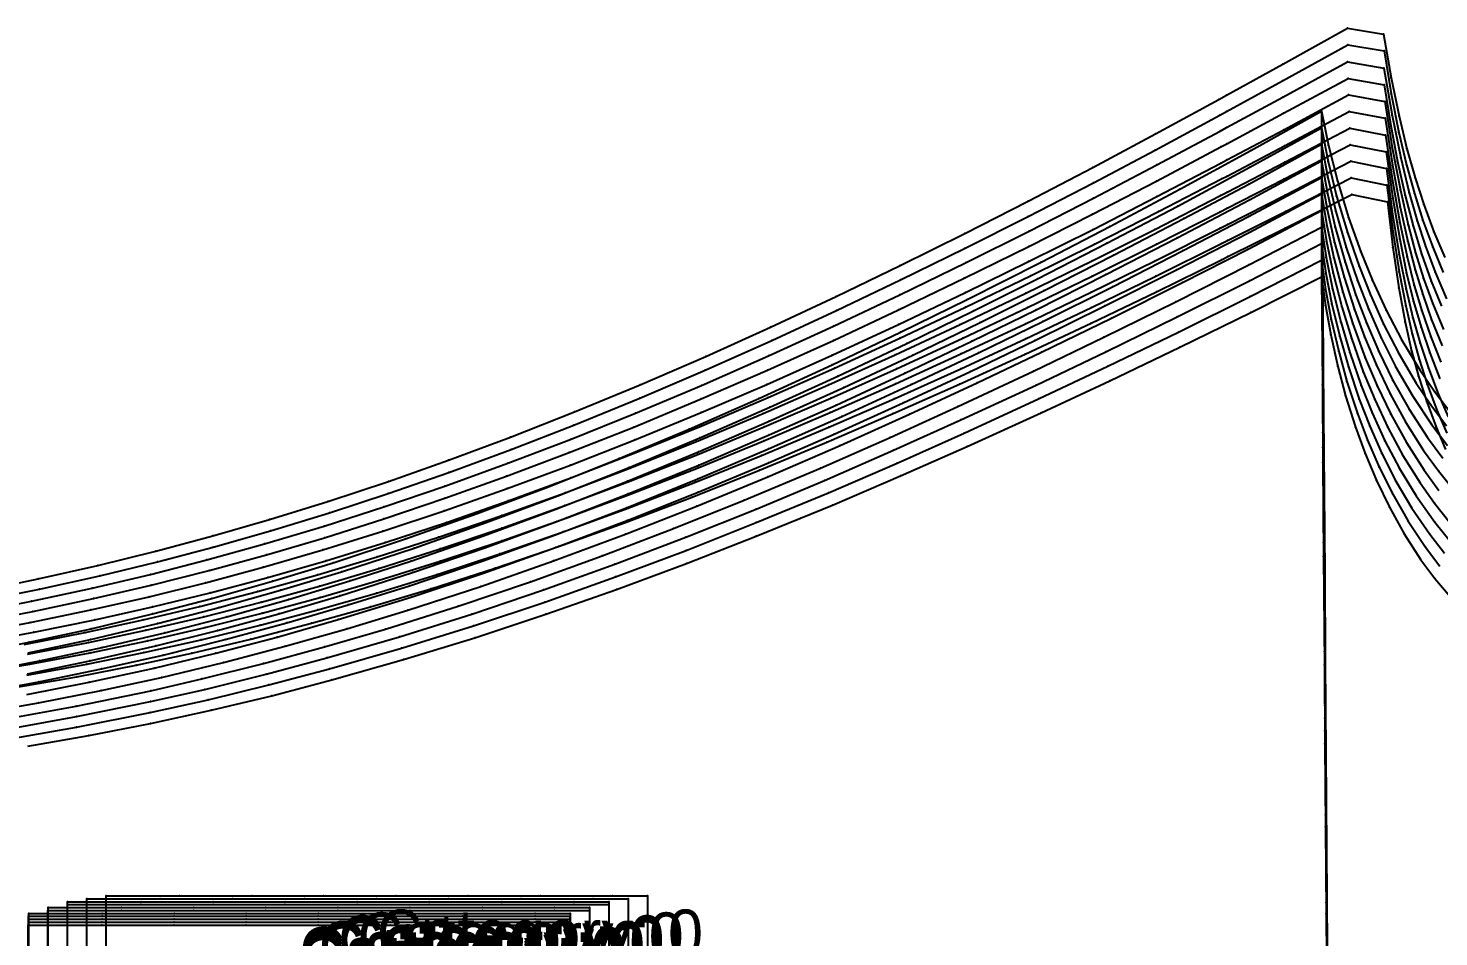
# Model space of a CAD drawing. Extents: x -2408 to 1029, y -526 to 2095.
# Drawn here: x -224.2 to 74.6, y 447.3 to 639.6 of the extents above; entities that cross this region are included whole.
import ezdxf

# ---------------------------------------------------------------- set-up
doc = ezdxf.new("R2010")
doc.units = 0

# ---------------------------------------------------------------- blocks, each defined once
blk = doc.blocks.new(' -30')
at = {"layer": '1'}
for points in [[(363.353195, 533.55951), (363.353195, 546.451263), (378.931345, 546.451263), (394.208781, 546.451263), (409.447392, 546.451263), (424.724832, 546.451263), (440.002271, 546.451263), (455.366472, 546.451263), (470.657582, 546.451263), (478.035278, 546.451263), (478.035278, 518.003273)], [(-647.73373, 39.013629), (-634.618693, 41.313902), (-622.054452, 43.773436), (-610.235324, 46.333426), (-597.778394, 49.290983), (-584.887961, 52.627896), (-572.395202, 56.125452), (-559.642552, 59.954086), (-545.987416, 64.330685), (-532.589774, 68.890903), (-518.615396, 73.918122), (-504.249876, 79.363666), (-489.991702, 85.034812), (-475.766604, 90.941433), (-461.660249, 97.023845), (-447.62343, 103.265755), (-433.69553, 109.618851), (-419.77388, 116.139322), (-405.932087, 122.801675), (-392.146842, 129.580763), (-390.802422, 130.251331), (-378.68246, 136.296392), (-364.514656, 143.430233), (-356.98101, 141.824617), (-355.813594, 132.158505), (-354.538157, 123.666169), (-353.201786, 116.346954), (-351.861105, 110.329195), (-350.407926, 104.948884), (-348.670682, 99.509993), (-346.689194, 94.131463), (-344.700375, 89.417051)]]:
    blk.add_lwpolyline(points, dxfattribs=at)
at = {"layer": '14'}
blk.add_lwpolyline([(-645.002984, 26.59209), (-632.040361, 28.870024), (-618.994058, 31.429211), (-606.136099, 34.235833), (-593.3364, 37.308565), (-580.596146, 40.635717), (-565.388059, 44.947653), (-550.269397, 49.588903), (-535.242259, 54.539254), (-520.308726, 59.778498), (-505.470879, 65.286427), (-490.7308, 71.042832), (-474.568546, 77.664324), (-460.112135, 83.839427), (-446.026688, 90.057063), (-430.345265, 97.187455), (-415.793775, 103.983871), (-400.978791, 111.071587), (-385.918886, 118.450422), (-370.919876, 126.005058), (-370.919876, 126.005058), (-370.132305, 119.932578), (-369.008736, 113.665561), (-367.522874, 107.021066), (-365.852607, 100.79781), (-363.738332, 94.121499), (-361.694949, 88.56182), (-359.312063, 82.89658), (-356.565087, 77.207748), (-353.429419, 71.577262), (-349.88047, 66.087087), (-346.932749, 62.110837), (-343.728349, 58.294186)], dxfattribs=at)
at = {"layer": '2'}
for p in [(363.353195, 546.451263), (478.035278, 546.451263), (-364.514656, 143.430233), (-356.98101, 141.824617), (-370.919876, 126.005058), (-370.919876, 126.005058)]:
    blk.add_point(p, dxfattribs=at)
at = {"layer": '3'}
for p in [(378.931345, 546.451263), (394.208781, 546.451263), (409.447392, 546.451263), (424.724832, 546.451263), (440.002271, 546.451263), (455.366472, 546.451263), (470.657582, 546.451263), (-378.68246, 136.296392), (-355.813594, 132.158505), (-392.146842, 129.580763), (-390.802422, 130.251331), (-370.919876, 126.005058), (-405.932087, 122.801675), (-354.538157, 123.666169), (-370.132305, 119.932578), (-385.918886, 118.450422), (-419.77388, 116.139322), (-369.008736, 113.665561), (-353.201786, 116.346954), (-400.978791, 111.071587), (-433.69553, 109.618851), (-351.861105, 110.329195), (-367.522874, 107.021066), (-350.407926, 104.948884), (-447.62343, 103.265755), (-415.793775, 103.983871), (-370.756079, 103.088818), (-365.852607, 100.79781), (-348.670682, 99.509993), (-461.660249, 97.023845), (-430.345265, 97.187455), (-363.738332, 94.121499), (-346.689194, 94.131463), (-475.766604, 90.941433), (-446.026688, 90.057063), (-370.638723, 86.669902), (-361.694949, 88.56182), (-489.991702, 85.034812), (-460.112135, 83.839427), (-359.312063, 82.89658), (-504.249876, 79.363666), (-474.568546, 77.664324), (-356.565087, 77.207748), (-518.615396, 73.918122), (-532.589774, 68.890903), (-490.7308, 71.042832), (-353.429419, 71.577262), (-370.496264, 66.738919), (-349.88047, 66.087087), (-545.987416, 64.330685), (-505.470879, 65.286427), (-559.642552, 59.954086), (-520.308726, 59.778498), (-346.932749, 62.110837), (-572.395202, 56.125452), (-535.242259, 54.539254), (-584.887961, 52.627896), (-597.778394, 49.290983), (-550.269397, 49.588903), (-610.235324, 46.333426), (-565.388059, 44.947653), (-622.054452, 43.773436), (-370.332467, 43.822679), (-634.618693, 41.313902), (-580.596146, 40.635717), (-593.3364, 37.308565), (-606.136099, 34.235833), (-618.994058, 31.429211), (-632.040361, 28.870024), (-370.213274, 27.146873), (-370.087388, 9.5345), (-369.955922, -8.858333)]:
    blk.add_point(p, dxfattribs=at)
at = {"layer": '4'}
for p in [(-390.802422, 130.251331), (-370.919876, 126.005058)]:
    blk.add_point(p, dxfattribs=at)
at = {"layer": '8'}
blk.add_lwpolyline([(-370.919876, 126.005058), (-370.756079, 103.088818), (-370.638723, 86.669902), (-370.496264, 66.738919), (-370.332467, 43.822679), (-370.213274, 27.146873), (-370.087388, 9.5345), (-369.955922, -8.858333), (-369.819995, -27.875516)], dxfattribs=at)
blk = doc.blocks.new(' -31')
at = {"layer": '1'}
for points in [[(363.353195, 533.55951), (363.353195, 546.451263), (378.931345, 546.451263), (394.208781, 546.451263), (409.447392, 546.451263), (424.724832, 546.451263), (440.002271, 546.451263), (455.366472, 546.451263), (470.657582, 546.451263), (478.035278, 546.451263), (478.035278, 518.003273)], [(-645.214121, 41.644479), (-632.510085, 43.973698), (-620.400673, 46.43457), (-608.301416, 49.144526), (-595.756809, 52.219389), (-583.534909, 55.471688), (-571.11932, 59.030402), (-558.278265, 62.97157), (-545.019892, 67.306577), (-531.588984, 71.960832), (-518.003416, 76.928326), (-503.539016, 82.494044), (-489.594421, 88.118787), (-475.309889, 94.128442), (-461.476315, 100.167717), (-447.343879, 106.527108), (-433.683553, 112.829695), (-419.677773, 119.462578), (-406.012484, 126.11227), (-392.135179, 133.010393), (-390.83889, 133.663855), (-378.611059, 139.827766), (-364.639015, 146.936512), (-357.084465, 145.364552), (-355.841744, 135.652981), (-354.486199, 127.056629), (-353.116739, 119.8533), (-351.757173, 113.92772), (-350.272996, 108.545644), (-348.545351, 103.225238), (-346.502733, 97.769422), (-344.398006, 92.850309)]]:
    blk.add_lwpolyline(points, dxfattribs=at)
at = {"layer": '14'}
blk.add_lwpolyline([(-650.337391, 27.900912), (-634.66883, 30.630669), (-619.06957, 33.72281), (-606.807475, 36.444065), (-593.927928, 39.578198), (-581.10966, 42.970502), (-565.810232, 47.365252), (-550.602756, 52.09394), (-535.489224, 57.135943), (-520.471683, 62.470621), (-505.552179, 68.077333), (-490.732706, 73.935456), (-475.405904, 80.282053), (-460.859362, 86.555563), (-446.676638, 92.878075), (-430.877138, 100.134538), (-416.207626, 107.055986), (-401.264591, 114.278516), (-386.066335, 121.802178), (-370.919876, 129.51025), (-370.919876, 129.51025), (-370.072064, 123.31556), (-368.87779, 116.930465), (-367.308876, 110.168406), (-365.553172, 103.842255), (-363.338386, 97.063903), (-361.203538, 91.426568), (-358.719196, 85.689988), (-355.860612, 79.93868), (-352.603039, 74.25716), (-348.921728, 68.729945), (-345.867782, 64.73664)], dxfattribs=at)
at = {"layer": '2'}
for p in [(363.353195, 546.451263), (478.035278, 546.451263), (-364.639015, 146.936512), (-357.084465, 145.364552), (-370.919876, 129.51025), (-370.919876, 129.51025)]:
    blk.add_point(p, dxfattribs=at)
at = {"layer": '3'}
for p in [(378.931345, 546.451263), (394.208781, 546.451263), (409.447392, 546.451263), (424.724832, 546.451263), (440.002271, 546.451263), (455.366472, 546.451263), (470.657582, 546.451263), (-378.611059, 139.827766), (-355.841744, 135.652981), (-392.135179, 133.010393), (-390.83889, 133.663855), (-370.919876, 129.51025), (-406.012484, 126.11227), (-354.486199, 127.056629), (-370.072064, 123.31556), (-386.066335, 121.802178), (-353.116739, 119.8533), (-419.677773, 119.462578), (-368.87779, 116.930465), (-401.264591, 114.278516), (-351.757173, 113.92772), (-433.683553, 112.829695), (-367.308876, 110.168406), (-350.272996, 108.545644), (-447.343879, 106.527108), (-416.207626, 107.055986), (-370.756079, 106.405556), (-365.553172, 103.842255), (-348.545351, 103.225238), (-461.476315, 100.167717), (-430.877138, 100.134538), (-363.338386, 97.063903), (-346.502733, 97.769422), (-475.309889, 94.128442), (-446.676638, 92.878075), (-370.638723, 89.851615), (-361.203538, 91.426568), (-489.594421, 88.118787), (-460.859362, 86.555563), (-358.719196, 85.689988), (-503.539016, 82.494044), (-475.405904, 80.282053), (-355.860612, 79.93868), (-518.003416, 76.928326), (-531.588984, 71.960832), (-490.732706, 73.935456), (-352.603039, 74.25716), (-370.496264, 69.75673), (-348.921728, 68.729945), (-545.019892, 67.306577), (-505.552179, 68.077333), (-558.278265, 62.97157), (-520.471683, 62.470621), (-571.11932, 59.030402), (-535.489224, 57.135943), (-583.534909, 55.471688), (-595.756809, 52.219389), (-550.602756, 52.09394), (-608.301416, 49.144526), (-620.400673, 46.43457), (-565.810232, 47.365252), (-370.332467, 46.652038), (-632.510085, 43.973698), (-581.10966, 42.970502), (-593.927928, 39.578198), (-606.807475, 36.444065), (-619.06957, 33.72281), (-634.66883, 30.630669), (-370.213274, 29.839083), (-370.087387, 12.081875), (-369.955922, -6.462212)]:
    blk.add_point(p, dxfattribs=at)
at = {"layer": '4'}
for p in [(-390.83889, 133.663855), (-370.919876, 129.51025)]:
    blk.add_point(p, dxfattribs=at)
at = {"layer": '8'}
blk.add_lwpolyline([(-370.919876, 129.51025), (-370.756079, 106.405556), (-370.638723, 89.851615), (-370.496264, 69.75673), (-370.332467, 46.652038), (-370.213274, 29.839083), (-370.087387, 12.081875), (-369.955922, -6.462212), (-369.819994, -25.635782)], dxfattribs=at)
at = {"layer": '1'}
blk.add_text('Category: 0', height=10, dxfattribs=at).set_placement((420.694237, 533.561573))
blk = doc.blocks.new(' -32')
at = {"layer": '1'}
for points in [[(363.353195, 533.55951), (363.353195, 546.451263), (378.931345, 546.451263), (394.208781, 546.451263), (409.447392, 546.451263), (424.724832, 546.451263), (440.002271, 546.451263), (455.366472, 546.451263), (470.657582, 546.451263), (478.035278, 546.451263), (478.035278, 518.003273)], [(-657.91088, 41.705219), (-644.578628, 43.966261), (-631.801552, 46.375782), (-619.611718, 48.920751), (-607.446518, 51.716097), (-595.338465, 54.750814), (-583.040317, 58.088273), (-570.559604, 61.733393), (-557.652634, 65.76626), (-544.564452, 70.11707), (-530.828759, 74.953653), (-517.178206, 80.025327), (-503.017907, 85.55567), (-489.058726, 91.264393), (-475.015828, 97.249475), (-461.221683, 103.345133), (-447.333083, 109.66663), (-433.666013, 116.042641), (-419.712448, 122.723979), (-406.17957, 129.37934), (-392.453364, 136.272274), (-390.870285, 137.078514), (-378.679064, 143.287197), (-364.759598, 150.443287), (-357.185555, 148.904104), (-355.882199, 139.260729), (-354.477339, 130.713632), (-353.039532, 123.397508), (-351.587486, 117.262716), (-350.071792, 111.926151), (-348.311524, 106.63344), (-346.243235, 101.204129), (-344.117199, 96.315201)]]:
    blk.add_lwpolyline(points, dxfattribs=at)
at = {"layer": '14'}
blk.add_lwpolyline([(-647.842614, 30.499035), (-634.70809, 32.865834), (-619.013128, 36.043738), (-607.476452, 38.647271), (-594.517205, 41.843171), (-581.621039, 45.301049), (-566.230527, 49.779142), (-550.934455, 54.59586), (-535.734816, 59.730128), (-520.633603, 65.16087), (-505.632757, 70.86703), (-490.734287, 76.827523), (-476.239158, 82.893471), (-461.603412, 89.26565), (-447.324221, 95.6935), (-431.407385, 103.076789), (-416.62043, 110.124162), (-401.549799, 117.482612), (-386.213562, 125.152409), (-370.919876, 133.015451), (-370.919876, 133.015451), (-370.012664, 126.711097), (-368.749598, 120.220198), (-367.100644, 113.352948), (-365.26326, 106.934887), (-362.953077, 100.065581), (-360.731972, 94.359212), (-358.152487, 88.55942), (-355.189828, 82.753037), (-351.819198, 77.026897), (-348.015802, 71.467831), (-344.864337, 67.460407)], dxfattribs=at)
at = {"layer": '2'}
for p in [(363.353195, 546.451263), (478.035278, 546.451263), (-364.759598, 150.443287), (-357.185555, 148.904104), (-370.919876, 133.015451), (-370.919876, 133.015451)]:
    blk.add_point(p, dxfattribs=at)
at = {"layer": '3'}
for p in [(378.931345, 546.451263), (394.208781, 546.451263), (409.447392, 546.451263), (424.724832, 546.451263), (440.002271, 546.451263), (455.366472, 546.451263), (470.657582, 546.451263), (-378.679064, 143.287197), (-355.882199, 139.260729), (-392.453364, 136.272274), (-390.870285, 137.078514), (-370.919876, 133.015451), (-406.17957, 129.37934), (-354.477339, 130.713632), (-370.012664, 126.711097), (-419.712448, 122.723979), (-386.213562, 125.152409), (-353.039532, 123.397508), (-368.749598, 120.220198), (-401.549799, 117.482612), (-351.587486, 117.262716), (-433.666013, 116.042641), (-367.100644, 113.352948), (-350.071792, 111.926151), (-447.333083, 109.66663), (-416.62043, 110.124162), (-370.756079, 109.722301), (-365.26326, 106.934887), (-348.311524, 106.63344), (-461.221683, 103.345133), (-431.407385, 103.076789), (-362.953077, 100.065581), (-346.243235, 101.204129), (-475.015828, 97.249475), (-447.324221, 95.6935), (-370.638723, 93.033338), (-360.731972, 94.359212), (-489.058726, 91.264393), (-461.603412, 89.26565), (-358.152487, 88.55942), (-503.017907, 85.55567), (-476.239158, 82.893471), (-355.189828, 82.753037), (-517.178206, 80.025327), (-530.828759, 74.953653), (-490.734287, 76.827523), (-351.819198, 77.026897), (-370.496264, 72.774551), (-544.564452, 70.11707), (-505.632757, 70.86703), (-348.015802, 71.467831), (-557.652634, 65.76626), (-520.633603, 65.16087), (-570.559604, 61.733393), (-583.040317, 58.088273), (-535.734816, 59.730128), (-595.338465, 54.750814), (-550.934455, 54.59586), (-607.446518, 51.716097), (-619.611718, 48.920751), (-566.230527, 49.779142), (-370.332467, 49.481394), (-631.801552, 46.375782), (-581.621039, 45.301049), (-644.578628, 43.966261), (-594.517205, 41.843171), (-619.013128, 36.043738), (-607.476452, 38.647271), (-634.70809, 32.865834), (-370.213274, 32.531306), (-370.087387, 14.629262), (-369.955922, -4.066078)]:
    blk.add_point(p, dxfattribs=at)
at = {"layer": '4'}
for p in [(-390.870285, 137.078514), (-370.919876, 133.015451)]:
    blk.add_point(p, dxfattribs=at)
at = {"layer": '8'}
blk.add_lwpolyline([(-370.919876, 133.015451), (-370.756079, 109.722301), (-370.638723, 93.033338), (-370.496264, 72.774551), (-370.332467, 49.481394), (-370.213274, 32.531306), (-370.087387, 14.629262), (-369.955922, -4.066078), (-369.819994, -23.396054)], dxfattribs=at)
at = {"layer": '1'}
blk.add_text('Category: 0', height=10, dxfattribs=at).set_placement((420.694237, 533.561573))
blk = doc.blocks.new(' -33')
at = {"layer": '1'}
for points in [[(363.353195, 533.55951), (363.353195, 546.451263), (378.931345, 546.451263), (394.208781, 546.451263), (409.447392, 546.451263), (424.724832, 546.451263), (440.002271, 546.451263), (455.366472, 546.451263), (470.657582, 546.451263), (478.035278, 546.451263), (478.035278, 518.003273)], [(-645.056283, 46.089461), (-632.170985, 48.566989), (-620.007763, 51.150111), (-607.741509, 54.014428), (-595.534549, 57.123302), (-583.230149, 60.514038), (-570.649944, 64.242368), (-557.641759, 68.365583), (-544.549955, 72.778648), (-531.202428, 77.538106), (-517.4466, 82.708618), (-503.095543, 88.379851), (-489.032884, 94.199712), (-474.8871, 100.300494), (-460.99375, 106.512616), (-446.964518, 112.973024), (-433.201537, 119.469382), (-419.543742, 126.084789), (-405.916761, 132.861154), (-392.393434, 139.725211), (-390.906105, 140.490484), (-378.96188, 146.636029), (-364.873428, 153.952684), (-357.281685, 152.447815), (-355.877421, 142.591462), (-354.387772, 133.932651), (-352.92332, 126.760614), (-351.45677, 120.743399), (-349.870425, 115.295784), (-348.038212, 109.921474), (-345.886914, 104.416204)]]:
    blk.add_lwpolyline(points, dxfattribs=at)
at = {"layer": '14'}
blk.add_lwpolyline([(-647.962978, 32.663981), (-634.747091, 35.100126), (-618.95668, 38.364669), (-608.14232, 40.845801), (-595.103506, 44.10397), (-582.129641, 47.627901), (-569.221834, 51.405151), (-553.821217, 56.254717), (-538.519217, 61.429652), (-523.317783, 66.908446), (-508.218813, 72.669604), (-493.224223, 78.691627), (-477.067449, 85.499), (-462.343587, 91.96999), (-447.968813, 98.503574), (-431.935518, 106.01436), (-417.03181, 113.188497), (-401.834179, 120.683918), (-386.360439, 128.501127), (-370.919876, 136.520653), (-370.919876, 136.520653), (-369.947965, 130.080859), (-368.608562, 123.459629), (-366.869608, 116.463157), (-364.939355, 109.932532), (-362.519619, 102.952273), (-360.198585, 97.162103), (-357.508017, 91.286058), (-354.422913, 85.413877), (-350.918266, 79.635286), (-346.969071, 74.040017), (-343.700395, 70.017847)], dxfattribs=at)
at = {"layer": '2'}
for p in [(363.353195, 546.451263), (478.035278, 546.451263), (-364.873428, 153.952684), (-357.281685, 152.447815), (-370.919876, 136.520653), (-370.919876, 136.520653)]:
    blk.add_point(p, dxfattribs=at)
at = {"layer": '3'}
for p in [(378.931345, 546.451263), (394.208781, 546.451263), (409.447392, 546.451263), (424.724832, 546.451263), (440.002271, 546.451263), (455.366472, 546.451263), (470.657582, 546.451263), (-378.96188, 146.636029), (-390.906105, 140.490484), (-355.877421, 142.591462), (-392.393434, 139.725211), (-370.919876, 136.520653), (-405.916761, 132.861154), (-354.387772, 133.932651), (-386.360439, 128.501127), (-369.947965, 130.080859), (-419.543742, 126.084789), (-352.92332, 126.760614), (-368.608562, 123.459629), (-401.834179, 120.683918), (-351.45677, 120.743399), (-433.201537, 119.469382), (-366.869608, 116.463157), (-349.870425, 115.295784), (-446.964518, 112.973024), (-417.03181, 113.188497), (-370.756079, 113.03905), (-364.939355, 109.932532), (-348.038212, 109.921474), (-460.99375, 106.512616), (-431.935518, 106.01436), (-362.519619, 102.952273), (-474.8871, 100.300494), (-447.968813, 98.503574), (-370.638723, 96.215062), (-360.198585, 97.162103), (-489.032884, 94.199712), (-462.343587, 91.96999), (-357.508017, 91.286058), (-503.095543, 88.379851), (-477.067449, 85.499), (-354.422913, 85.413877), (-517.4466, 82.708618), (-493.224223, 78.691627), (-350.918266, 79.635286), (-531.202428, 77.538106), (-370.496264, 75.792367), (-544.549955, 72.778648), (-508.218813, 72.669604), (-346.969071, 74.040017), (-557.641759, 68.365583), (-523.317783, 66.908446), (-570.649944, 64.242368), (-583.230149, 60.514038), (-538.519217, 61.429652), (-595.534549, 57.123302), (-607.741509, 54.014428), (-553.821217, 56.254717), (-620.007763, 51.150111), (-569.221834, 51.405151), (-370.332467, 52.310766), (-632.170985, 48.566989), (-582.129641, 47.627901), (-595.103506, 44.10397), (-608.14232, 40.845801), (-618.95668, 38.364669), (-634.747091, 35.100126), (-370.213274, 35.223545), (-370.087388, 17.176667), (-369.955922, -1.669943)]:
    blk.add_point(p, dxfattribs=at)
at = {"layer": '4'}
for p in [(-390.906105, 140.490484), (-370.919876, 136.520653)]:
    blk.add_point(p, dxfattribs=at)
at = {"layer": '8'}
blk.add_lwpolyline([(-370.919876, 136.520653), (-370.756079, 113.03905), (-370.638723, 96.215062), (-370.496264, 75.792367), (-370.332467, 52.310766), (-370.213274, 35.223545), (-370.087388, 17.176667), (-369.955922, -1.669943), (-369.819994, -21.156306)], dxfattribs=at)
at = {"layer": '1'}
blk.add_text('Category: 0', height=10, dxfattribs=at).set_placement((420.694237, 533.561573))
blk = doc.blocks.new(' -34')
at = {"layer": '1'}
for points in [[(363.353195, 533.55951), (363.353195, 546.451263), (378.931345, 546.451263), (394.208781, 546.451263), (409.447392, 546.451263), (424.724832, 546.451263), (440.002271, 546.451263), (455.366472, 546.451263), (470.657582, 546.451263), (478.035278, 546.451263), (478.035278, 518.003273)], [(-645.777713, 48.161941), (-632.879312, 50.683046), (-620.526528, 53.34566), (-608.559507, 56.178183), (-596.322923, 59.334018), (-583.664313, 62.868079), (-570.968438, 66.680441), (-557.973808, 70.851188), (-544.579684, 75.423785), (-531.136709, 80.281024), (-517.437705, 85.496865), (-503.358029, 91.127086), (-489.259223, 97.026766), (-475.359296, 103.084513), (-461.251953, 109.458036), (-447.505071, 115.855713), (-433.589012, 122.491352), (-419.515113, 129.376464), (-406.287612, 136.019324), (-392.345661, 143.168329), (-390.926094, 143.90667), (-378.723521, 150.253435), (-364.980469, 157.468653), (-357.375031, 155.99617), (-355.926032, 146.275756), (-354.357518, 137.481274), (-352.833739, 130.24567), (-351.29973, 124.126287), (-349.698151, 118.764082), (-347.794941, 113.302413), (-345.650924, 107.910726)]]:
    blk.add_lwpolyline(points, dxfattribs=at)
at = {"layer": '14'}
blk.add_lwpolyline([(-658.751686, 32.99127), (-642.75822, 35.800843), (-629.481244, 38.407265), (-616.708335, 41.181575), (-603.550495, 44.334539), (-590.458868, 47.764701), (-577.43449, 51.459374), (-564.478472, 55.405854), (-549.022958, 60.456148), (-533.669256, 65.828829), (-518.41922, 71.501959), (-503.274723, 77.453593), (-488.237584, 83.661805), (-472.930461, 90.271615), (-458.208238, 96.881158), (-443.902586, 103.511585), (-430.238781, 110.016357), (-415.409392, 117.250966), (-400.365549, 124.76696), (-386.507069, 131.848329), (-370.919876, 140.025854), (-370.919876, 140.025854), (-369.884149, 133.463221), (-368.470373, 126.723981), (-366.644495, 119.610702), (-364.625197, 112.978538), (-362.101102, 105.89844), (-359.685416, 100.033105), (-356.890165, 94.088954), (-353.690237, 88.158366), (-350.060528, 82.333735), (-347.04109, 78.090357), (-343.755186, 73.997521)], dxfattribs=at)
at = {"layer": '2'}
for p in [(363.353195, 546.451263), (478.035278, 546.451263), (-364.980469, 157.468653), (-357.375031, 155.99617), (-370.919876, 140.025854), (-370.919876, 140.025854)]:
    blk.add_point(p, dxfattribs=at)
at = {"layer": '3'}
for p in [(378.931345, 546.451263), (394.208781, 546.451263), (409.447392, 546.451263), (424.724832, 546.451263), (440.002271, 546.451263), (455.366472, 546.451263), (470.657582, 546.451263), (-378.723521, 150.253435), (-390.926094, 143.90667), (-355.926032, 146.275756), (-392.345661, 143.168329), (-370.919876, 140.025854), (-354.357518, 137.481274), (-406.287612, 136.019324), (-386.507069, 131.848329), (-369.884149, 133.463221), (-419.515113, 129.376464), (-352.833739, 130.24567), (-368.470373, 126.723981), (-400.365549, 124.76696), (-351.29973, 124.126287), (-433.589012, 122.491352), (-366.644495, 119.610702), (-415.409392, 117.250966), (-349.698151, 118.764082), (-447.505071, 115.855713), (-370.756079, 116.355794), (-364.625197, 112.978538), (-347.794941, 113.302413), (-461.251953, 109.458036), (-430.238781, 110.016357), (-362.101102, 105.89844), (-475.359296, 103.084513), (-443.902586, 103.511585), (-370.638723, 99.396786), (-359.685416, 100.033105), (-489.259223, 97.026766), (-458.208238, 96.881158), (-356.890165, 94.088954), (-503.358029, 91.127086), (-472.930461, 90.271615), (-353.690237, 88.158366), (-517.437705, 85.496865), (-488.237584, 83.661805), (-350.060528, 82.333735), (-531.136709, 80.281024), (-370.496264, 78.810182), (-347.04109, 78.090357), (-544.579684, 75.423785), (-503.274723, 77.453593), (-557.973808, 70.851188), (-518.41922, 71.501959), (-570.968438, 66.680441), (-533.669256, 65.828829), (-583.664313, 62.868079), (-549.022958, 60.456148), (-596.322923, 59.334018), (-608.559507, 56.178183), (-564.478472, 55.405854), (-370.332467, 55.140123), (-620.526528, 53.34566), (-577.43449, 51.459374), (-632.879312, 50.683046), (-590.458868, 47.764701), (-603.550495, 44.334539), (-616.708335, 41.181575), (-629.481244, 38.407265), (-370.213274, 37.915768), (-642.75822, 35.800843), (-370.087388, 19.724055), (-369.955922, 0.726193)]:
    blk.add_point(p, dxfattribs=at)
at = {"layer": '4'}
for p in [(-390.926094, 143.90667), (-370.919876, 140.025854)]:
    blk.add_point(p, dxfattribs=at)
at = {"layer": '8'}
blk.add_lwpolyline([(-370.919876, 140.025854), (-370.756079, 116.355794), (-370.638723, 99.396786), (-370.496264, 78.810182), (-370.332467, 55.140123), (-370.213274, 37.915768), (-370.087388, 19.724055), (-369.955922, 0.726193), (-369.819994, -18.916558)], dxfattribs=at)
at = {"layer": '1'}
blk.add_text('Category: 0', height=10, dxfattribs=at).set_placement((420.694237, 533.561573))
blk = doc.blocks.new(' -35')
at = {"layer": '1'}
for points in [[(363.353195, 533.55951), (363.353195, 546.451263), (378.931345, 546.451263), (394.208781, 546.451263), (409.447392, 546.451263), (424.724832, 546.451263), (440.002271, 546.451263), (455.366472, 546.451263), (470.657582, 546.451263), (478.035278, 546.451263), (478.035278, 518.003273)], [(-657.130644, 48.297054), (-643.688057, 50.768291), (-630.808531, 53.380863), (-618.597528, 56.107448), (-606.343089, 59.106725), (-594.150498, 62.350238), (-581.865899, 65.87505), (-569.305157, 69.739492), (-556.319261, 74.001766), (-543.263134, 78.549689), (-529.942888, 83.449916), (-516.217333, 88.7648), (-502.209445, 94.456726), (-488.179553, 100.416713), (-474.144754, 106.622948), (-460.28628, 112.970342), (-446.333704, 119.546646), (-432.60707, 126.174757), (-419.04123, 132.89374), (-405.452447, 139.799506), (-392.117332, 146.712859), (-390.960236, 147.320728), (-378.76651, 153.726704), (-365.090904, 160.976944), (-357.468872, 159.538155), (-355.912966, 149.594261), (-354.269004, 140.746066), (-352.674647, 133.442842), (-351.133885, 127.484738), (-349.52246, 122.222016), (-347.635642, 116.904746), (-345.404682, 111.366563)]]:
    blk.add_lwpolyline(points, dxfattribs=at)
at = {"layer": '14'}
blk.add_lwpolyline([(-645.188805, 37.54849), (-631.98864, 40.146953), (-618.253106, 43.141924), (-605.175108, 46.295802), (-592.163526, 49.724858), (-579.219302, 53.416632), (-563.77658, 58.175978), (-548.434041, 63.274114), (-533.193411, 68.689485), (-518.056413, 74.400537), (-503.024772, 80.385715), (-488.100212, 86.623464), (-474.195772, 92.686575), (-459.557823, 99.31077), (-445.309824, 105.967816), (-431.671956, 112.51318), (-416.825997, 119.815463), (-401.69156, 127.439487), (-386.286586, 135.38551), (-370.919876, 143.531055), (-370.919876, 143.531055), (-369.819187, 136.845427), (-368.329869, 129.988249), (-366.415843, 122.758463), (-364.306365, 116.025239), (-361.676709, 108.846065), (-359.165385, 102.906408), (-356.264455, 96.895232), (-352.948725, 90.907598), (-349.192997, 85.038569), (-346.072297, 80.771819)], dxfattribs=at)
at = {"layer": '2'}
for p in [(363.353195, 546.451263), (478.035278, 546.451263), (-365.090904, 160.976944), (-357.468872, 159.538155), (-370.919876, 143.531055), (-370.919876, 143.531055)]:
    blk.add_point(p, dxfattribs=at)
at = {"layer": '3'}
for p in [(378.931345, 546.451263), (394.208781, 546.451263), (409.447392, 546.451263), (424.724832, 546.451263), (440.002271, 546.451263), (455.366472, 546.451263), (470.657582, 546.451263), (-378.76651, 153.726704), (-355.912966, 149.594261), (-392.117332, 146.712859), (-390.960236, 147.320728), (-370.919876, 143.531055), (-354.269004, 140.746066), (-405.452447, 139.799506), (-386.286586, 135.38551), (-369.819187, 136.845427), (-419.04123, 132.89374), (-352.674647, 133.442842), (-368.329869, 129.988249), (-432.60707, 126.174757), (-401.69156, 127.439487), (-351.133885, 127.484738), (-366.415843, 122.758463), (-446.333704, 119.546646), (-416.825997, 119.815463), (-370.756079, 119.672544), (-349.52246, 122.222016), (-347.635642, 116.904746), (-364.306365, 116.025239), (-460.28628, 112.970342), (-431.671956, 112.51318), (-361.676709, 108.846065), (-474.144754, 106.622948), (-445.309824, 105.967816), (-370.638723, 102.57851), (-359.165385, 102.906408), (-488.179553, 100.416713), (-459.557823, 99.31077), (-356.264455, 96.895232), (-502.209445, 94.456726), (-474.195772, 92.686575), (-352.948725, 90.907598), (-516.217333, 88.7648), (-488.100212, 86.623464), (-349.192997, 85.038569), (-529.942888, 83.449916), (-370.496264, 81.828005), (-543.263134, 78.549689), (-503.024772, 80.385715), (-556.319261, 74.001766), (-518.056413, 74.400537), (-569.305157, 69.739492), (-581.865899, 65.87505), (-533.193411, 68.689485), (-548.434041, 63.274114), (-594.150498, 62.350238), (-606.343089, 59.106725), (-563.77658, 58.175978), (-370.332467, 57.969495), (-618.597528, 56.107448), (-630.808531, 53.380863), (-579.219302, 53.416632), (-643.688057, 50.768291), (-592.163526, 49.724858), (-605.175108, 46.295802), (-618.253106, 43.141924), (-631.98864, 40.146953), (-370.213274, 40.607992), (-370.087388, 22.271444), (-369.955922, 3.122329)]:
    blk.add_point(p, dxfattribs=at)
at = {"layer": '4'}
for p in [(-390.960236, 147.320728), (-370.919876, 143.531055)]:
    blk.add_point(p, dxfattribs=at)
at = {"layer": '8'}
blk.add_lwpolyline([(-370.919876, 143.531055), (-370.756079, 119.672544), (-370.638723, 102.57851), (-370.496264, 81.828005), (-370.332467, 57.969495), (-370.213274, 40.607992), (-370.087388, 22.271444), (-369.955922, 3.122329), (-369.819994, -16.676809)], dxfattribs=at)
at = {"layer": '1'}
blk.add_text('Category: 0', height=10, dxfattribs=at).set_placement((420.694237, 533.561573))
blk = doc.blocks.new(' -36')
at = {"layer": '1'}
for points in [[(363.353195, 533.55951), (363.353195, 546.451263), (378.931345, 546.451263), (394.208781, 546.451263), (409.447392, 546.451263), (424.724832, 546.451263), (440.002271, 546.451263), (455.366472, 546.451263), (470.657582, 546.451263), (478.035278, 546.451263), (478.035278, 518.003273)], [(-658.109437, 50.274977), (-644.503984, 52.820949), (-631.617099, 55.475503), (-619.277974, 58.266585), (-607.323256, 61.225881), (-595.105699, 64.51081), (-582.469311, 68.177957), (-569.797773, 72.122623), (-556.830461, 76.427339), (-543.466717, 81.136803), (-530.056785, 86.130274), (-516.393139, 91.484118), (-502.351802, 97.255059), (-488.464219, 103.219376), (-474.604413, 109.410967), (-460.554517, 115.911572), (-446.393485, 122.658199), (-433.005288, 129.189794), (-419.339839, 136.022211), (-405.833662, 142.950939), (-392.245206, 150.065821), (-390.989456, 150.732384), (-378.938937, 157.128914), (-365.205956, 164.485626), (-357.565651, 163.081093), (-355.962648, 153.25609), (-354.249564, 144.340943), (-352.601601, 136.99883), (-351.02633, 131.042581), (-349.327112, 125.60912), (-347.395588, 120.279216), (-345.141957, 114.797072)]]:
    blk.add_lwpolyline(points, dxfattribs=at)
at = {"layer": '14'}
blk.add_lwpolyline([(-658.618954, 37.291733), (-642.631277, 40.239295), (-629.361259, 42.959054), (-616.339856, 45.903108), (-603.194802, 49.173805), (-590.118263, 52.721145), (-577.1112, 56.532401), (-564.174593, 60.59484), (-548.744982, 65.78342), (-533.419826, 71.293401), (-518.200822, 77.102777), (-503.08961, 83.189565), (-488.087851, 89.531772), (-472.528164, 96.408935), (-457.85029, 103.151155), (-443.592725, 109.908076), (-429.978973, 116.531658), (-415.208119, 123.893163), (-400.227883, 131.535832), (-386.431792, 138.732045), (-370.919876, 147.036257), (-370.919876, 147.036257), (-369.753093, 140.2275), (-368.187085, 133.252479), (-366.183708, 125.906491), (-363.982942, 119.072709), (-361.83905, 113.277054), (-359.327094, 107.295201), (-356.421811, 101.224918), (-353.097934, 95.163975), (-349.330198, 89.210143), (-346.197911, 84.873869), (-342.791089, 80.694094)], dxfattribs=at)
at = {"layer": '2'}
for p in [(363.353195, 546.451263), (478.035278, 546.451263), (-365.205956, 164.485626), (-357.565651, 163.081093), (-370.919876, 147.036257), (-370.919876, 147.036257)]:
    blk.add_point(p, dxfattribs=at)
at = {"layer": '3'}
for p in [(378.931345, 546.451263), (394.208781, 546.451263), (409.447392, 546.451263), (424.724832, 546.451263), (440.002271, 546.451263), (455.366472, 546.451263), (470.657582, 546.451263), (-378.938937, 157.128914), (-355.962648, 153.25609), (-392.245206, 150.065821), (-390.989456, 150.732384), (-370.919876, 147.036257), (-354.249564, 144.340943), (-405.833662, 142.950939), (-386.431792, 138.732045), (-369.753093, 140.2275), (-419.339839, 136.022211), (-352.601601, 136.99883), (-400.227883, 131.535832), (-368.187085, 133.252479), (-433.005288, 129.189794), (-351.02633, 131.042581), (-366.183708, 125.906491), (-349.327112, 125.60912), (-446.393485, 122.658199), (-415.208119, 123.893163), (-370.756079, 122.989288), (-347.395588, 120.279216), (-363.982942, 119.072709), (-460.554517, 115.911572), (-429.978973, 116.531658), (-361.83905, 113.277054), (-474.604413, 109.410967), (-443.592725, 109.908076), (-370.638723, 105.760234), (-359.327094, 107.295201), (-488.464219, 103.219376), (-457.85029, 103.151155), (-356.421811, 101.224918), (-502.351802, 97.255059), (-472.528164, 96.408935), (-353.097934, 95.163975), (-516.393139, 91.484118), (-488.087851, 89.531772), (-349.330198, 89.210143), (-530.056785, 86.130274), (-370.496264, 84.845821), (-346.197911, 84.873869), (-543.466717, 81.136803), (-503.08961, 83.189565), (-556.830461, 76.427339), (-518.200822, 77.102777), (-569.797773, 72.122623), (-533.419826, 71.293401), (-370.389204, 69.128442), (-582.469311, 68.177957), (-548.744982, 65.78342), (-595.105699, 64.51081), (-607.323256, 61.225881), (-564.174593, 60.59484), (-619.277974, 58.266585), (-631.617099, 55.475503), (-577.1112, 56.532401), (-644.503984, 52.820949), (-590.118263, 52.721145), (-370.273777, 52.182625), (-603.194802, 49.173805), (-616.339856, 45.903108), (-629.361259, 42.959054), (-642.631277, 40.239295), (-370.151098, 34.172133), (-370.022282, 15.260775), (-369.888447, -4.387637)]:
    blk.add_point(p, dxfattribs=at)
at = {"layer": '4'}
for p in [(-390.989456, 150.732384), (-370.919876, 147.036257)]:
    blk.add_point(p, dxfattribs=at)
at = {"layer": '8'}
blk.add_lwpolyline([(-370.919876, 147.036257), (-370.756079, 122.989288), (-370.638723, 105.760234), (-370.496264, 84.845821), (-370.389204, 69.128442), (-370.273777, 52.182625), (-370.151098, 34.172133), (-370.022282, 15.260775), (-369.888447, -4.387637), (-369.750706, -24.609345)], dxfattribs=at)
at = {"layer": '1'}
blk.add_text('Category: 0', height=10, dxfattribs=at).set_placement((420.694237, 533.561573))
blk = doc.blocks.new(' -37')
at = {"layer": '1'}
for points in [[(363.353195, 533.55951), (363.353195, 546.451263), (378.931345, 546.451263), (394.208781, 546.451263), (409.447392, 546.451263), (424.724832, 546.451263), (440.002271, 546.451263), (455.366472, 546.451263), (470.657582, 546.451263), (478.035278, 546.451263), (478.035278, 518.003273)], [(-657.899631, 52.466268), (-643.941466, 55.145758), (-631.065157, 57.863052), (-618.852529, 60.688205), (-606.604976, 63.786081), (-594.421577, 67.129478), (-582.155924, 70.753317), (-569.608598, 74.721369), (-556.638725, 79.091035), (-543.609695, 83.744251), (-530.310116, 88.75569), (-516.607996, 94.185668), (-502.331875, 100.120587), (-488.332083, 106.203533), (-474.350024, 112.523277), (-460.524847, 118.992235), (-446.642038, 125.674777), (-432.95099, 132.423475), (-419.469943, 139.235933), (-405.91854, 146.26023), (-392.29795, 153.46377), (-391.020889, 154.148273), (-378.974385, 160.605121), (-365.307426, 167.997055), (-357.653351, 166.625938), (-356.372459, 158.395948), (-354.854966, 150.394063), (-353.23672, 143.169762), (-351.562243, 136.8019), (-349.739826, 130.867235), (-347.689343, 125.061908), (-345.566854, 119.780643)]]:
    blk.add_lwpolyline(points, dxfattribs=at)
at = {"layer": '14'}
blk.add_lwpolyline([(-645.060496, 41.966041), (-631.866959, 44.677122), (-617.881613, 47.850626), (-604.816218, 51.121342), (-591.81948, 54.666696), (-578.892306, 58.474181), (-563.472778, 63.371566), (-548.156235, 68.606807), (-532.944208, 74.158296), (-517.838233, 80.004428), (-502.839843, 86.123595), (-487.950571, 92.494191), (-473.788275, 98.813917), (-459.194112, 105.570135), (-444.993756, 112.35322), (-431.40565, 119.017183), (-416.618106, 126.446486), (-401.547538, 134.197878), (-386.212032, 142.271356), (-370.919876, 150.541458), (-370.919876, 150.541458), (-369.6859, 143.609464), (-368.042086, 136.516706), (-365.948199, 129.054855), (-363.655078, 122.121026), (-361.426145, 116.246887), (-358.819179, 110.1909), (-355.808859, 104.053563), (-352.369872, 97.935386), (-348.4769, 91.936871), (-345.244012, 87.576971)], dxfattribs=at)
at = {"layer": '2'}
for p in [(363.353195, 546.451263), (478.035278, 546.451263), (-365.307426, 167.997055), (-357.653351, 166.625938), (-370.919876, 150.541458), (-370.919876, 150.541458)]:
    blk.add_point(p, dxfattribs=at)
at = {"layer": '3'}
for p in [(378.931345, 546.451263), (394.208781, 546.451263), (409.447392, 546.451263), (424.724832, 546.451263), (440.002271, 546.451263), (455.366472, 546.451263), (470.657582, 546.451263), (-378.974385, 160.605121), (-356.372459, 158.395948), (-392.29795, 153.46377), (-391.020889, 154.148273), (-370.919876, 150.541458), (-354.854966, 150.394063), (-405.91854, 146.26023), (-369.6859, 143.609464), (-386.212032, 142.271356), (-353.23672, 143.169762), (-419.469943, 139.235933), (-368.042086, 136.516706), (-351.562243, 136.8019), (-432.95099, 132.423475), (-401.547538, 134.197878), (-365.948199, 129.054855), (-349.739826, 130.867235), (-446.642038, 125.674777), (-416.618106, 126.446486), (-370.756079, 126.306033), (-347.689343, 125.061908), (-363.655078, 122.121026), (-460.524847, 118.992235), (-431.40565, 119.017183), (-361.426145, 116.246887), (-474.350024, 112.523277), (-444.993756, 112.35322), (-370.638723, 108.941959), (-358.819179, 110.1909), (-488.332083, 106.203533), (-459.194112, 105.570135), (-355.808859, 104.053563), (-502.331875, 100.120587), (-473.788275, 98.813917), (-352.369872, 97.935386), (-516.607996, 94.185668), (-487.950571, 92.494191), (-348.4769, 91.936871), (-530.310116, 88.75569), (-370.496264, 87.863638), (-543.609695, 83.744251), (-502.839843, 86.123595), (-556.638725, 79.091035), (-517.838233, 80.004428), (-569.608598, 74.721369), (-532.944208, 74.158296), (-370.389204, 72.023092), (-582.155924, 70.753317), (-594.421577, 67.129478), (-548.156235, 68.606807), (-606.604976, 63.786081), (-563.472778, 63.371566), (-618.852529, 60.688205), (-631.065157, 57.863052), (-578.892306, 58.474181), (-643.941466, 55.145758), (-591.81948, 54.666696), (-370.273777, 54.944459), (-604.816218, 51.121342), (-617.881613, 47.850626), (-631.866959, 44.677122), (-370.151098, 36.792823), (-370.022282, 17.733261), (-369.888447, -2.069131)]:
    blk.add_point(p, dxfattribs=at)
at = {"layer": '4'}
for p in [(-391.020889, 154.148273), (-370.919876, 150.541458)]:
    blk.add_point(p, dxfattribs=at)
at = {"layer": '8'}
blk.add_lwpolyline([(-370.919876, 150.541458), (-370.756079, 126.306033), (-370.638723, 108.941959), (-370.496264, 87.863638), (-370.389204, 72.023092), (-370.273777, 54.944459), (-370.151098, 36.792823), (-370.022282, 17.733261), (-369.888447, -2.069131), (-369.750706, -22.449312)], dxfattribs=at)
at = {"layer": '1'}
blk.add_text('Category: 0', height=10, dxfattribs=at).set_placement((420.694237, 533.561573))
blk = doc.blocks.new(' -38')
at = {"layer": '1'}
for points in [[(363.353195, 533.55951), (363.353195, 546.451263), (378.931345, 546.451263), (394.208781, 546.451263), (409.447392, 546.451263), (424.724832, 546.451263), (440.002271, 546.451263), (455.366472, 546.451263), (470.657582, 546.451263), (478.035278, 546.451263), (478.035278, 518.003273)], [(-658.072413, 54.583094), (-644.204845, 57.303424), (-631.332616, 60.07099), (-619.009432, 62.968941), (-607.050524, 66.038045), (-594.853601, 69.430673), (-582.240802, 73.209424), (-569.575428, 77.271867), (-556.636652, 81.690148), (-543.30444, 86.516195), (-529.907946, 91.63437), (-516.280847, 97.107218), (-502.279106, 103.000019), (-488.121202, 109.22404), (-474.30606, 115.539277), (-460.305279, 122.163189), (-446.192562, 129.034496), (-432.867303, 135.675273), (-419.279339, 142.612042), (-405.822398, 149.658008), (-392.389048, 156.834439), (-391.045876, 157.561741), (-379.123419, 164.017534), (-365.417404, 171.506786), (-357.747765, 170.169544), (-355.970357, 160.103791), (-354.133043, 151.17385), (-352.362136, 143.74165), (-350.715318, 137.833126), (-348.95188, 132.441264), (-346.880058, 126.951118), (-344.479478, 121.331111)]]:
    blk.add_lwpolyline(points, dxfattribs=at)
at = {"layer": '14'}
blk.add_lwpolyline([(-658.484773, 41.593708), (-642.503452, 44.678669), (-629.24087, 47.511261), (-615.966383, 50.630384), (-602.83469, 54.018376), (-589.773809, 57.682424), (-576.784589, 61.609774), (-563.867861, 65.787677), (-548.464728, 71.11391), (-533.168681, 76.760527), (-517.981205, 82.705478), (-502.903767, 88.926724), (-487.937851, 95.402213), (-472.121408, 102.554079), (-457.488519, 109.428136), (-443.279669, 116.310622), (-429.716559, 123.05205), (-415.004874, 130.539318), (-400.088917, 138.307408), (-386.355822, 145.617241), (-370.919876, 154.04665), (-370.919876, 154.04665), (-369.61762, 146.99133), (-367.894906, 139.780968), (-365.70937, 132.20359), (-363.322848, 125.17023), (-361.008004, 119.218218), (-358.305137, 113.088896), (-355.1889, 106.885535), (-351.633939, 100.711396), (-347.614902, 94.669743), (-344.280824, 90.287566)], dxfattribs=at)
at = {"layer": '2'}
for p in [(363.353195, 546.451263), (478.035278, 546.451263), (-365.417404, 171.506786), (-357.747765, 170.169544), (-370.919876, 154.04665), (-370.919876, 154.04665)]:
    blk.add_point(p, dxfattribs=at)
at = {"layer": '3'}
for p in [(378.931345, 546.451263), (394.208781, 546.451263), (409.447392, 546.451263), (424.724832, 546.451263), (440.002271, 546.451263), (455.366472, 546.451263), (470.657582, 546.451263), (-379.123419, 164.017534), (-355.970357, 160.103791), (-392.389048, 156.834439), (-391.045876, 157.561741), (-370.919876, 154.04665), (-405.822398, 149.658008), (-354.133043, 151.17385), (-369.61762, 146.99133), (-386.355822, 145.617241), (-352.362136, 143.74165), (-419.279339, 142.612042), (-400.088917, 138.307408), (-367.894906, 139.780968), (-350.715318, 137.833126), (-432.867303, 135.675273), (-370.788969, 134.526957), (-365.70937, 132.20359), (-348.95188, 132.441264), (-446.192562, 129.034496), (-415.004874, 130.539318), (-346.880058, 126.951118), (-429.716559, 123.05205), (-363.322848, 125.17023), (-460.305279, 122.163189), (-361.008004, 119.218218), (-474.30606, 115.539277), (-443.279669, 116.310622), (-370.638723, 112.123673), (-358.305137, 113.088896), (-488.121202, 109.22404), (-457.488519, 109.428136), (-355.1889, 106.885535), (-502.279106, 103.000019), (-472.121408, 102.554079), (-351.633939, 100.711396), (-516.280847, 97.107218), (-487.937851, 95.402213), (-347.614902, 94.669743), (-529.907946, 91.63437), (-370.496264, 90.881451), (-502.903767, 88.926724), (-543.30444, 86.516195), (-556.636652, 81.690148), (-517.981205, 82.705478), (-569.575428, 77.271867), (-533.168681, 76.760527), (-370.389204, 74.917717), (-582.240802, 73.209424), (-594.853601, 69.430673), (-548.464728, 71.11391), (-607.050524, 66.038045), (-563.867861, 65.787677), (-619.009432, 62.968941), (-631.332616, 60.07099), (-576.784589, 61.609774), (-644.204845, 57.303424), (-589.773809, 57.682424), (-370.273777, 57.706283), (-602.83469, 54.018376), (-615.966383, 50.630384), (-629.24087, 47.511261), (-642.503452, 44.678669), (-370.151098, 39.413502), (-370.022282, 20.205736), (-369.888446, 0.249345)]:
    blk.add_point(p, dxfattribs=at)
at = {"layer": '4'}
for p in [(-391.045876, 157.561741), (-370.919876, 154.04665)]:
    blk.add_point(p, dxfattribs=at)
at = {"layer": '8'}
blk.add_lwpolyline([(-370.919876, 154.04665), (-370.788969, 134.526957), (-370.638723, 112.123673), (-370.496264, 90.881451), (-370.389204, 74.917717), (-370.273777, 57.706283), (-370.151098, 39.413502), (-370.022282, 20.205736), (-369.888446, 0.249345), (-369.750706, -20.289309)], dxfattribs=at)
at = {"layer": '1'}
blk.add_text('Category: 0', height=10, dxfattribs=at).set_placement((420.694237, 533.561573))
blk = doc.blocks.new(' -39')
at = {"layer": '1'}
for points in [[(363.353195, 533.55951), (363.353195, 546.451263), (378.931345, 546.451263), (394.208781, 546.451263), (409.447392, 546.451263), (424.724832, 546.451263), (440.002271, 546.451263), (455.366472, 546.451263), (470.657582, 546.451263), (478.035278, 546.451263), (478.035278, 518.003273)], [(-656.273792, 57.080255), (-642.495455, 59.87623), (-629.719619, 62.710765), (-617.49041, 65.671783), (-605.711612, 68.775387), (-593.609315, 72.221268), (-581.095319, 76.050833), (-568.672341, 80.112641), (-555.835565, 84.572954), (-542.608987, 89.438203), (-529.349111, 94.579441), (-515.365953, 100.276975), (-501.479192, 106.205136), (-487.362771, 112.494928), (-473.661881, 118.838327), (-460.121355, 125.319469), (-446.57365, 131.984052), (-433.121987, 138.753387), (-419.255768, 145.903604), (-406.205965, 152.80574), (-392.475548, 160.213827), (-391.048317, 160.994072), (-379.23984, 167.449673), (-365.372581, 175.097141), (-357.711372, 173.794823), (-356.181612, 164.705735), (-354.548349, 156.523648), (-352.941097, 149.67122), (-351.27275, 143.602651), (-349.463276, 137.915032), (-347.39394, 132.238231), (-345.193153, 126.910308)]]:
    blk.add_lwpolyline(points, dxfattribs=at)
at = {"layer": '14'}
blk.add_lwpolyline([(-644.931248, 46.384607), (-631.744803, 49.207804), (-617.505153, 52.565139), (-604.452884, 55.952263), (-591.471546, 59.613449), (-578.561936, 63.53616), (-563.166186, 68.57098), (-547.876191, 73.942693), (-532.693275, 79.629653), (-517.61882, 85.610188), (-502.654154, 91.862652), (-487.80062, 98.365388), (-473.37632, 104.949161), (-458.826567, 111.836572), (-444.674454, 118.744789), (-431.136699, 125.52639), (-416.408217, 133.081577), (-401.402171, 140.959091), (-386.136804, 149.158663), (-370.919876, 157.551851), (-370.919876, 157.551851), (-369.548277, 150.373137), (-367.745592, 143.045313), (-365.467298, 135.352772), (-362.986364, 128.220411), (-360.584764, 122.191131), (-357.785144, 115.98928), (-354.56214, 109.720913), (-350.890381, 103.492078), (-347.826805, 98.910187), (-344.485832, 94.454926)], dxfattribs=at)
at = {"layer": '2'}
for p in [(363.353195, 546.451263), (478.035278, 546.451263), (-365.372581, 175.097141), (-357.711372, 173.794823), (-370.919876, 157.551851), (-370.919876, 157.551851)]:
    blk.add_point(p, dxfattribs=at)
at = {"layer": '3'}
for p in [(378.931345, 546.451263), (394.208781, 546.451263), (409.447392, 546.451263), (424.724832, 546.451263), (440.002271, 546.451263), (455.366472, 546.451263), (470.657582, 546.451263), (-379.23984, 167.449673), (-356.181612, 164.705735), (-392.475548, 160.213827), (-391.048317, 160.994072), (-370.919876, 157.551851), (-354.548349, 156.523648), (-406.205965, 152.80574), (-369.548277, 150.373137), (-352.941097, 149.67122), (-386.136804, 149.158663), (-419.255768, 145.903604), (-351.27275, 143.602651), (-401.402171, 140.959091), (-367.745592, 143.045313), (-433.121987, 138.753387), (-370.788969, 137.881542), (-349.463276, 137.915032), (-365.467298, 135.352772), (-446.57365, 131.984052), (-416.408217, 133.081577), (-347.39394, 132.238231), (-431.136699, 125.52639), (-362.986364, 128.220411), (-460.121355, 125.319469), (-360.584764, 122.191131), (-473.661881, 118.838327), (-444.674454, 118.744789), (-370.638723, 115.305392), (-357.785144, 115.98928), (-487.362771, 112.494928), (-458.826567, 111.836572), (-354.56214, 109.720913), (-501.479192, 106.205136), (-473.37632, 104.949161), (-350.890381, 103.492078), (-515.365953, 100.276975), (-347.826805, 98.910187), (-487.80062, 98.365388), (-529.349111, 94.579441), (-370.496264, 93.899268), (-502.654154, 91.862652), (-542.608987, 89.438203), (-555.835565, 84.572954), (-517.61882, 85.610188), (-568.672341, 80.112641), (-532.693275, 79.629653), (-370.389204, 77.812368), (-581.095319, 76.050833), (-593.609315, 72.221268), (-547.876191, 73.942693), (-605.711612, 68.775387), (-563.166186, 68.57098), (-617.49041, 65.671783), (-578.561936, 63.53616), (-642.495455, 59.87623), (-629.719619, 62.710765), (-370.273777, 60.468118), (-591.471546, 59.613449), (-604.452884, 55.952263), (-617.505153, 52.565139), (-631.744803, 49.207804), (-370.151098, 42.034193), (-370.022282, 22.678223), (-369.888447, 2.567852)]:
    blk.add_point(p, dxfattribs=at)
at = {"layer": '4'}
for p in [(-391.048317, 160.994072), (-370.919876, 157.551851)]:
    blk.add_point(p, dxfattribs=at)
at = {"layer": '8'}
blk.add_lwpolyline([(-370.919876, 157.551851), (-370.788969, 137.881542), (-370.638723, 115.305392), (-370.496264, 93.899268), (-370.389204, 77.812368), (-370.273777, 60.468118), (-370.151098, 42.034193), (-370.022282, 22.678223), (-369.888447, 2.567852), (-369.750706, -18.129275)], dxfattribs=at)
at = {"layer": '1'}
blk.add_text('Category: 0', height=10, dxfattribs=at).set_placement((420.694237, 533.561573))
blk = doc.blocks.new(' -40')
at = {"layer": '1'}
for points in [[(363.353195, 533.55951), (363.353195, 546.451263), (378.931345, 546.451263), (394.208781, 546.451263), (409.447392, 546.451263), (424.724832, 546.451263), (440.002271, 546.451263), (455.366472, 546.451263), (470.657582, 546.451263), (478.035278, 546.451263), (478.035278, 518.003273)], [(-656.561826, 59.185168), (-642.823283, 62.023551), (-630.152282, 64.87797), (-617.844131, 67.9028), (-605.798884, 71.126211), (-593.819073, 74.587699), (-581.434216, 78.427537), (-568.611081, 82.675494), (-555.869436, 87.161647), (-542.718407, 92.058779), (-529.176788, 97.373681), (-515.24824, 103.11873), (-501.400655, 109.099796), (-487.663752, 115.286758), (-473.753368, 121.793965), (-460.190795, 128.35328), (-446.496997, 135.159054), (-433.067794, 141.98775), (-419.376648, 149.12027), (-406.088069, 156.218132), (-392.680556, 163.521601), (-391.075363, 164.407768), (-379.155705, 170.988011), (-365.480919, 178.605728), (-357.803688, 177.337608), (-356.184461, 168.081722), (-354.521085, 160.018424), (-352.847394, 153.078584), (-351.115316, 146.938425), (-349.263818, 141.254557), (-347.12624, 135.514757), (-344.842389, 130.097316)]]:
    blk.add_lwpolyline(points, dxfattribs=at)
at = {"layer": '14'}
blk.add_lwpolyline([(-660.48388, 45.490985), (-644.700191, 48.629051), (-631.600924, 51.492252), (-618.561622, 54.611148), (-606.037666, 57.885365), (-593.135802, 61.543829), (-580.305746, 65.461994), (-565.005423, 70.489276), (-549.810726, 75.851533), (-534.7229, 81.527485), (-519.743136, 87.49587), (-504.872677, 93.735409), (-490.112768, 100.224819), (-474.598311, 107.348452), (-460.134152, 114.247584), (-446.042439, 121.179402), (-430.35535, 129.113955), (-415.799736, 136.664406), (-400.981634, 144.527116), (-385.919649, 152.701324), (-370.919876, 161.057053), (-370.919876, 161.057053), (-369.477898, 153.754893), (-367.594202, 146.309766), (-365.222079, 138.50243), (-362.645755, 131.271605), (-360.156587, 125.165673), (-357.259395, 118.892099), (-353.928811, 112.559739), (-350.139472, 106.277466), (-346.981143, 101.664106), (-343.539791, 97.186075)], dxfattribs=at)
at = {"layer": '2'}
for p in [(363.353195, 546.451263), (478.035278, 546.451263), (-365.480919, 178.605728), (-357.803688, 177.337608), (-370.919876, 161.057053), (-370.919876, 161.057053)]:
    blk.add_point(p, dxfattribs=at)
at = {"layer": '3'}
for p in [(378.931345, 546.451263), (394.208781, 546.451263), (409.447392, 546.451263), (424.724832, 546.451263), (440.002271, 546.451263), (455.366472, 546.451263), (470.657582, 546.451263), (-379.155705, 170.988011), (-356.184461, 168.081722), (-391.075363, 164.407768), (-392.680556, 163.521601), (-370.919876, 161.057053), (-354.521085, 160.018424), (-406.088069, 156.218132), (-385.919649, 152.701324), (-369.477898, 153.754893), (-352.847394, 153.078584), (-419.376648, 149.12027), (-351.115316, 146.938425), (-400.981634, 144.527116), (-367.594202, 146.309766), (-433.067794, 141.98775), (-370.788969, 141.236132), (-349.263818, 141.254557), (-365.222079, 138.50243), (-446.496997, 135.159054), (-415.799736, 136.664406), (-347.12624, 135.514757), (-430.35535, 129.113955), (-362.645755, 131.271605), (-460.190795, 128.35328), (-360.156587, 125.165673), (-473.753368, 121.793965), (-446.042439, 121.179402), (-370.638723, 118.487118), (-357.259395, 118.892099), (-487.663752, 115.286758), (-460.134152, 114.247584), (-353.928811, 112.559739), (-501.400655, 109.099796), (-474.598311, 107.348452), (-350.139472, 106.277466), (-515.24824, 103.11873), (-346.981143, 101.664106), (-490.112768, 100.224819), (-529.176788, 97.373681), (-370.496264, 96.917078), (-504.872677, 93.735409), (-542.718407, 92.058779), (-555.869436, 87.161647), (-519.743136, 87.49587), (-568.611081, 82.675494), (-534.7229, 81.527485), (-370.389204, 80.707005), (-581.434216, 78.427537), (-549.810726, 75.851533), (-593.819073, 74.587699), (-605.798884, 71.126211), (-565.005423, 70.489276), (-617.844131, 67.9028), (-630.152282, 64.87797), (-580.305746, 65.461994), (-370.273777, 63.22997), (-642.823283, 62.023551), (-593.135802, 61.543829), (-606.037666, 57.885365), (-618.561622, 54.611148), (-631.600924, 51.492252), (-644.700191, 48.629051), (-370.151098, 44.654885), (-370.022282, 25.150711), (-369.888446, 4.886342)]:
    blk.add_point(p, dxfattribs=at)
at = {"layer": '4'}
for p in [(-391.075363, 164.407768), (-370.919876, 161.057053)]:
    blk.add_point(p, dxfattribs=at)
at = {"layer": '8'}
blk.add_lwpolyline([(-370.919876, 161.057053), (-370.788969, 141.236132), (-370.638723, 118.487118), (-370.496264, 96.917078), (-370.389204, 80.707005), (-370.273777, 63.22997), (-370.151098, 44.654885), (-370.022282, 25.150711), (-369.888446, 4.886342), (-369.750706, -15.969258)], dxfattribs=at)
at = {"layer": '1'}
blk.add_text('Category: 0', height=10, dxfattribs=at).set_placement((420.694237, 533.561573))

msp = doc.modelspace()

# ---------------------------------------------------------------- block references
at = {"layer": '1'}
for name, p in [(' -34', (420.69429, 460.98861)), (' -33', (420.69429, 460.98861)), (' -32', (420.69429, 460.98861)), (' -31', (420.69429, 460.98861)), (' -30', (420.69429, 460.98861)), (' -36', (420.69429, 460.98861)), (' -38', (420.69429, 460.98861)), (' -35', (420.69429, 460.98861)), (' -37', (420.69429, 460.98861)), (' -39', (420.69429, 460.98861)), (' -40', (420.69429, 460.98861)), (' -39', (-575.170005, -91.15992)), (' -40', (-571.08619, -90.544825)), (' -34', (-587.46481, -94.242756)), (' -36', (-583.359915, -93.009197)), (' -33', (-587.486083, -94.859148)), (' -38', (-579.253783, -91.775472)), (' -35', (-583.382004, -93.626476)), (' -32', (-587.506908, -95.474868)), (' -37', (-579.276546, -92.393365)), (' -31', (-587.527219, -96.089244)), (' -30', (-587.547006, -96.703028))]:
    msp.add_blockref(name, p, dxfattribs=at)

doc.saveas('drawing.dxf')
